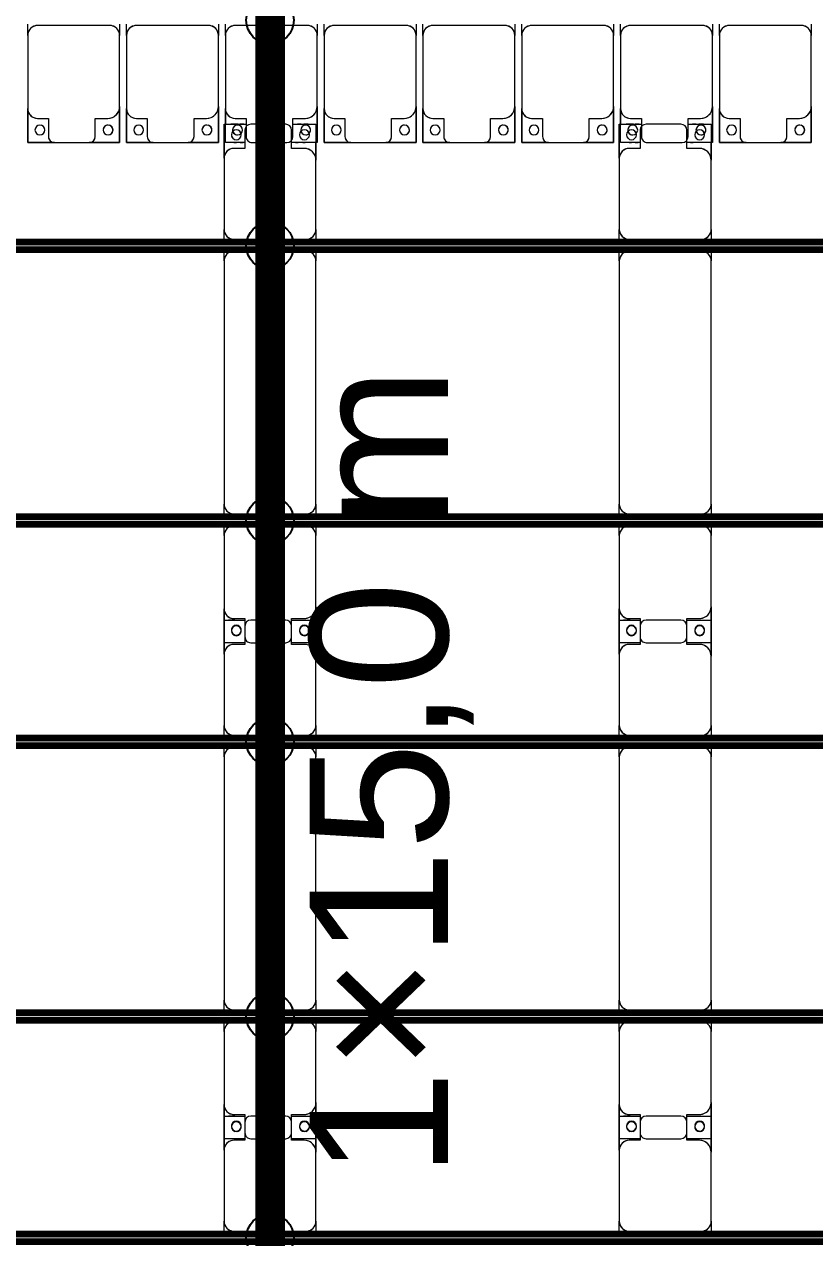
# Model space of a CAD drawing. Header units: millimetres. Extents: x -291190 to 146725, y 19759 to 185158.
# Drawn here: x -12423 to -8423, y 151050 to 157191 of the extents above; entities that cross this region are included whole.
import ezdxf

# ---------------------------------------------------------------- set-up
doc = ezdxf.new("R2010")
doc.units = ezdxf.units.MM
doc.layers.add('A-GENM', color=13, linetype='Continuous', lineweight=9)
doc.layers.add('S-BEAM', color=12, linetype='Continuous', lineweight=9)
doc.layers.add('GC-GHI CHU', color=2, linetype='Continuous')
doc.layers.add('GC-HOP 40x60 GIA CUONG', color=1, linetype='Continuous')
doc.styles.add('GC_VN', font='arial.ttf')

# ---------------------------------------------------------------- blocks, each defined once
blk = doc.blocks.new('Dải phao đi lại kèm đỡ invester - DẢI PHAO ĐI LẠI-60252-KHUNG KẾT CẤU BÈ PIN 4')
at = {"layer": 'A-GENM', "color": 7}
for p, q in [((73258.4, 1312.2), (73411.8, 1312.2)), ((73258.4, 1129.7), (73258.4, 1312.2)), ((73258.4, 1312.2), (73258.4, 1129.7)), ((73411.8, 1312.2), (73258.4, 1312.2)), ((73588.2, 1312.2), (73411.8, 1312.2)), ((73588.2, 1312.2), (73723.4, 1312.2)), ((73723.4, 1312.2), (73588.2, 1312.2)), ((73723.4, 1312.2), (73723.4, 1139.7)), ((73723.4, 1139.7), (73723.4, 1312.2)), ((73758.4, 1312.2), (73888.1, 1312.2)), ((73758.4, 1129.7), (73758.4, 1312.2)), ((73758.4, 1312.2), (73758.4, 1129.7)), ((73868.8, 1312.2), (73855.3, 1312.2)), ((74088.2, 1312.2), (73911.8, 1312.2)), ((74124.6, 1312.2), (74223.4, 1312.2)), ((74149.1, 1312.2), (74133.8, 1312.2)), ((74180.3, 1312.2), (74167.8, 1312.2)), ((74223.4, 1312.2), (74223.4, 1139.7)), ((74258.4, 1312.2), (74411.8, 1312.2)), ((74258.4, 1129.7), (74258.4, 1312.2)), ((74258.4, 1312.2), (74258.4, 1129.7)), ((74411.8, 1312.2), (74258.4, 1312.2)), ((74588.2, 1312.2), (74411.8, 1312.2)), ((74588.2, 1312.2), (74723.4, 1312.2)), ((74723.4, 1312.2), (74588.2, 1312.2)), ((74723.4, 1312.2), (74723.4, 1139.7)), ((74723.4, 1139.7), (74723.4, 1312.2)), ((74758.4, 1312.2), (74911.8, 1312.2)), ((74758.4, 1129.7), (74758.4, 1312.2)), ((74758.4, 1312.2), (74758.4, 1129.7)), ((74911.8, 1312.2), (74758.4, 1312.2)), ((75088.2, 1312.2), (74911.8, 1312.2)), ((75088.2, 1312.2), (75223.4, 1312.2)), ((75223.4, 1312.2), (75088.2, 1312.2)), ((75223.4, 1312.2), (75223.4, 1139.7)), ((75223.4, 1139.7), (75223.4, 1312.2)), ((75258.4, 1312.2), (75411.8, 1312.2)), ((75258.4, 1129.7), (75258.4, 1312.2)), ((75258.4, 1312.2), (75258.4, 1129.7)), ((75411.8, 1312.2), (75258.4, 1312.2)), ((75588.2, 1312.2), (75411.8, 1312.2)), ((75588.2, 1312.2), (75723.4, 1312.2)), ((75723.4, 1312.2), (75588.2, 1312.2)), ((75723.4, 1312.2), (75723.4, 1139.7)), ((75723.4, 1139.7), (75723.4, 1312.2)), ((75758.4, 1312.2), (75888.1, 1312.2)), ((75758.4, 1129.7), (75758.4, 1312.2)), ((75758.4, 1312.2), (75758.4, 1129.7)), ((75831.6, 1312.2), (75819.4, 1312.2)), ((75868.8, 1312.2), (75855.3, 1312.2)), ((76088.2, 1312.2), (75911.8, 1312.2)), ((76124.6, 1312.2), (76223.4, 1312.2)), ((76149.1, 1312.2), (76133.8, 1312.2)), ((76180.3, 1312.2), (76167.8, 1312.2)), ((76223.4, 1312.2), (76223.4, 1139.7)), ((76258.4, 1312.2), (76411.8, 1312.2)), ((76258.4, 1129.7), (76258.4, 1312.2)), ((76258.4, 1312.2), (76258.4, 1129.7)), ((76411.8, 1312.2), (76258.4, 1312.2)), ((76588.2, 1312.2), (76411.8, 1312.2)), ((76588.2, 1312.2), (76723.4, 1312.2)), ((76723.4, 1312.2), (76588.2, 1312.2)), ((76723.4, 1312.2), (76723.4, 1139.7)), ((76723.4, 1139.7), (76723.4, 1312.2)), ((76758.4, 1312.2), (76911.8, 1312.2)), ((76758.4, 1129.7), (76758.4, 1312.2)), ((76758.4, 1312.2), (76758.4, 1129.7)), ((76911.8, 1312.2), (76758.4, 1312.2)), ((77088.2, 1312.2), (76911.8, 1312.2)), ((77088.2, 1312.2), (77223.4, 1312.2)), ((77223.4, 1312.2), (77088.2, 1312.2)), ((77223.4, 1312.2), (77223.4, 1139.7)), ((77223.4, 1139.7), (77223.4, 1312.2)), ((73381.8, 1282.2), (73381.8, 1189.7)), ((73618.2, 1189.7), (73618.2, 1282.2)), ((73881.8, 1282.2), (73881.8, 1189.7)), ((74118.2, 1189.7), (74118.2, 1282.2)), ((74381.8, 1282.2), (74381.8, 1189.7)), ((74618.2, 1189.7), (74618.2, 1282.2)), ((74881.8, 1282.2), (74881.8, 1189.7)), ((75118.2, 1189.7), (75118.2, 1282.2)), ((75381.8, 1282.2), (75381.8, 1189.7)), ((75618.2, 1189.7), (75618.2, 1282.2)), ((75881.8, 1282.2), (75881.8, 1189.7)), ((76118.2, 1189.7), (76118.2, 1282.2)), ((76381.8, 1282.2), (76381.8, 1189.7)), ((76618.2, 1189.7), (76618.2, 1282.2)), ((76881.8, 1282.2), (76881.8, 1189.7)), ((77118.2, 1189.7), (77118.2, 1282.2)), ((73381.8, 1189.7), (73318.4, 1189.7)), ((73673.4, 1189.7), (73618.2, 1189.7)), ((73881.8, 1189.7), (73818.4, 1189.7)), ((74173.4, 1189.7), (74118.2, 1189.7)), ((74223.4, 1139.7), (74223.4, 1219.7)), ((74381.8, 1189.7), (74318.4, 1189.7)), ((74673.4, 1189.7), (74618.2, 1189.7)), ((74881.8, 1189.7), (74818.4, 1189.7)), ((75173.4, 1189.7), (75118.2, 1189.7)), ((75381.8, 1189.7), (75318.4, 1189.7)), ((75673.4, 1189.7), (75618.2, 1189.7)), ((75881.8, 1189.7), (75818.4, 1189.7)), ((76173.4, 1189.7), (76118.2, 1189.7)), ((76223.4, 1139.7), (76223.4, 1219.7)), ((76381.8, 1189.7), (76318.4, 1189.7)), ((76673.4, 1189.7), (76618.2, 1189.7)), ((76881.8, 1189.7), (76818.4, 1189.7)), ((77173.4, 1189.7), (77118.2, 1189.7)), ((73258.4, 1129.7), (73258.4, 769.7)), ((73723.4, 769.7), (73723.4, 1139.7)), ((73758.4, 1129.7), (73758.4, 769.7)), ((74223.4, 769.7), (74223.4, 1139.7)), ((74258.4, 1129.7), (74258.4, 769.7)), ((74723.4, 769.7), (74723.4, 1139.7)), ((74758.4, 1129.7), (74758.4, 769.7)), ((75223.4, 769.7), (75223.4, 1139.7)), ((75258.4, 1129.7), (75258.4, 769.7)), ((75723.4, 769.7), (75723.4, 1139.7)), ((75758.4, 1129.7), (75758.4, 769.7)), ((76223.4, 769.7), (76223.4, 1139.7)), ((76258.4, 1129.7), (76258.4, 769.7)), ((76723.4, 769.7), (76723.4, 1139.7)), ((76758.4, 1129.7), (76758.4, 769.7)), ((77223.4, 769.7), (77223.4, 1139.7)), ((73258.4, 713.3), (73258.4, 769.7)), ((73258.4, 713.3), (73258.4, 769.7)), ((73723.4, 769.7), (73723.4, 713.3)), ((73723.4, 769.7), (73723.4, 713.3)), ((73758.4, 713.3), (73758.4, 769.7)), ((73758.4, 713.3), (73758.4, 769.7)), ((74223.4, 769.7), (74223.4, 713.3)), ((74223.4, 769.7), (74223.4, 713.3)), ((74258.4, 713.3), (74258.4, 769.7)), ((74258.4, 713.3), (74258.4, 769.7)), ((74723.4, 769.7), (74723.4, 713.3)), ((74723.4, 769.7), (74723.4, 713.3)), ((74758.4, 713.3), (74758.4, 769.7)), ((74758.4, 713.3), (74758.4, 769.7)), ((75223.4, 769.7), (75223.4, 713.3)), ((75223.4, 769.7), (75223.4, 713.3)), ((75258.4, 713.3), (75258.4, 769.7)), ((75258.4, 713.3), (75258.4, 769.7)), ((75723.4, 769.7), (75723.4, 713.3)), ((75723.4, 769.7), (75723.4, 713.3)), ((75758.4, 713.3), (75758.4, 769.7)), ((75758.4, 713.3), (75758.4, 769.7)), ((76223.4, 769.7), (76223.4, 713.3)), ((76223.4, 769.7), (76223.4, 713.3)), ((76258.4, 713.3), (76258.4, 769.7)), ((76258.4, 713.3), (76258.4, 769.7)), ((76723.4, 769.7), (76723.4, 713.3)), ((76723.4, 769.7), (76723.4, 713.3)), ((76758.4, 713.3), (76758.4, 769.7)), ((76758.4, 713.3), (76758.4, 769.7)), ((77223.4, 769.7), (77223.4, 713.3)), ((77223.4, 769.7), (77223.4, 713.3)), ((73308.4, 719.7), (73673.4, 719.7)), ((73808.4, 719.7), (74173.4, 719.7)), ((74308.4, 719.7), (74673.4, 719.7)), ((74808.4, 719.7), (75173.4, 719.7)), ((75308.4, 719.7), (75673.4, 719.7)), ((75808.4, 719.7), (76173.4, 719.7)), ((76308.4, 719.7), (76673.4, 719.7)), ((76808.4, 719.7), (77173.4, 719.7))]:
    blk.add_line(p, q, dxfattribs=at)
for centre, radius, start, end in [((73411.8, 1282.2), 30, 90, 180), ((73411.8, 1282.2), 30, 105, 165), ((73411.8, 1282.2), 30, 135, 165), ((73411.8, 1282.2), 30, 135, 165), ((73411.8, 1282.2), 30, 105, 120), ((73411.8, 1282.2), 30, 105, 120), ((73588.2, 1282.2), 30, 360, 90), ((73588.2, 1282.2), 30, 60, 75), ((73588.2, 1282.2), 30, 15, 75), ((73588.2, 1282.2), 30, 60, 75), ((73588.2, 1282.2), 30, 15, 30), ((73588.2, 1282.2), 30, 15, 30), ((73911.8, 1282.2), 30, 90, 180), ((73911.8, 1282.2), 30, 150, 165), ((74088.2, 1282.2), 30, 360, 90), ((74411.8, 1282.2), 30, 90, 180), ((74411.8, 1282.2), 30, 105, 165), ((74411.8, 1282.2), 30, 135, 165), ((74411.8, 1282.2), 30, 135, 165), ((74411.8, 1282.2), 30, 105, 120), ((74411.8, 1282.2), 30, 105, 120), ((74588.2, 1282.2), 30, 360, 90), ((74588.2, 1282.2), 30, 60, 75), ((74588.2, 1282.2), 30, 15, 75), ((74588.2, 1282.2), 30, 60, 75), ((74588.2, 1282.2), 30, 15, 30), ((74588.2, 1282.2), 30, 15, 30), ((74911.8, 1282.2), 30, 90, 180), ((74911.8, 1282.2), 30, 105, 165), ((74911.8, 1282.2), 30, 135, 165), ((74911.8, 1282.2), 30, 135, 165), ((74911.8, 1282.2), 30, 105, 120), ((74911.8, 1282.2), 30, 105, 120), ((75088.2, 1282.2), 30, 360, 90), ((75088.2, 1282.2), 30, 60, 75), ((75088.2, 1282.2), 30, 15, 75), ((75088.2, 1282.2), 30, 60, 75), ((75088.2, 1282.2), 30, 15, 30), ((75088.2, 1282.2), 30, 15, 30), ((75411.8, 1282.2), 30, 90, 180), ((75411.8, 1282.2), 30, 105, 165), ((75411.8, 1282.2), 30, 135, 165), ((75411.8, 1282.2), 30, 135, 165), ((75411.8, 1282.2), 30, 105, 120), ((75411.8, 1282.2), 30, 105, 120), ((75588.2, 1282.2), 30, 360, 90), ((75588.2, 1282.2), 30, 60, 75), ((75588.2, 1282.2), 30, 15, 75), ((75588.2, 1282.2), 30, 60, 75), ((75588.2, 1282.2), 30, 15, 30), ((75588.2, 1282.2), 30, 15, 30), ((75911.8, 1282.2), 30, 90, 180), ((75911.8, 1282.2), 30, 150, 165), ((76088.2, 1282.2), 30, 360, 90), ((76411.8, 1282.2), 30, 90, 180), ((76411.8, 1282.2), 30, 105, 165), ((76411.8, 1282.2), 30, 135, 165), ((76411.8, 1282.2), 30, 135, 165), ((76411.8, 1282.2), 30, 105, 120), ((76411.8, 1282.2), 30, 105, 120), ((76588.2, 1282.2), 30, 360, 90), ((76588.2, 1282.2), 30, 60, 75), ((76588.2, 1282.2), 30, 15, 75), ((76588.2, 1282.2), 30, 60, 75), ((76588.2, 1282.2), 30, 15, 30), ((76588.2, 1282.2), 30, 15, 30), ((76911.8, 1282.2), 30, 90, 180), ((76911.8, 1282.2), 30, 105, 165), ((76911.8, 1282.2), 30, 135, 165), ((76911.8, 1282.2), 30, 135, 165), ((76911.8, 1282.2), 30, 105, 120), ((76911.8, 1282.2), 30, 105, 120), ((77088.2, 1282.2), 30, 360, 90), ((77088.2, 1282.2), 30, 60, 75), ((77088.2, 1282.2), 30, 15, 75), ((77088.2, 1282.2), 30, 60, 75), ((77088.2, 1282.2), 30, 15, 30), ((77088.2, 1282.2), 30, 15, 30), ((73316.8, 1248.6), 25, 90, 270), ((73316.8, 1248.6), 25, 90, 255), ((73316.8, 1248.6), 25, 270, 90), ((73316.8, 1248.6), 25, 0, 90), ((73316.8, 1248.6), 25, 300, 345), ((73661.8, 1248.6), 25, 90, 270), ((73661.8, 1248.6), 25, 90, 180), ((73661.8, 1248.6), 25, 195, 255), ((73661.8, 1248.6), 25, 270, 90), ((73661.8, 1248.6), 25, 270, 90), ((73816.8, 1248.6), 25, 90, 270), ((73816.8, 1248.6), 25, 90, 210), ((73816.8, 1248.6), 25, 270, 90), ((73816.8, 1248.6), 25, 0, 90), ((74161.8, 1248.6), 25, 90, 270), ((74161.8, 1248.6), 25, 90, 180), ((74161.8, 1248.6), 25, 270, 90), ((74161.8, 1248.6), 25, 345, 90), ((74316.8, 1248.6), 25, 90, 270), ((74316.8, 1248.6), 25, 90, 255), ((74316.8, 1248.6), 25, 270, 90), ((74316.8, 1248.6), 25, 0, 90), ((74316.8, 1248.6), 25, 300, 345), ((74661.8, 1248.6), 25, 90, 270), ((74661.8, 1248.6), 25, 90, 180), ((74661.8, 1248.6), 25, 195, 255), ((74661.8, 1248.6), 25, 270, 90), ((74661.8, 1248.6), 25, 270, 90), ((74816.8, 1248.6), 25, 90, 270), ((74816.8, 1248.6), 25, 90, 255), ((74816.8, 1248.6), 25, 270, 90), ((74816.8, 1248.6), 25, 0, 90), ((74816.8, 1248.6), 25, 300, 345), ((75161.8, 1248.6), 25, 90, 270), ((75161.8, 1248.6), 25, 90, 180), ((75161.8, 1248.6), 25, 195, 255), ((75161.8, 1248.6), 25, 270, 90), ((75161.8, 1248.6), 25, 270, 90), ((75316.8, 1248.6), 25, 90, 270), ((75316.8, 1248.6), 25, 90, 255), ((75316.8, 1248.6), 25, 270, 90), ((75316.8, 1248.6), 25, 0, 90), ((75316.8, 1248.6), 25, 300, 345), ((75661.8, 1248.6), 25, 90, 270), ((75661.8, 1248.6), 25, 90, 180), ((75661.8, 1248.6), 25, 195, 255), ((75661.8, 1248.6), 25, 270, 90), ((75661.8, 1248.6), 25, 270, 90), ((75816.8, 1248.6), 25, 90, 270), ((75816.8, 1248.6), 25, 90, 210), ((75816.8, 1248.6), 25, 270, 90), ((75816.8, 1248.6), 25, 0, 90), ((76161.8, 1248.6), 25, 90, 270), ((76161.8, 1248.6), 25, 90, 180), ((76161.8, 1248.6), 25, 270, 90), ((76161.8, 1248.6), 25, 345, 90), ((76316.8, 1248.6), 25, 90, 270), ((76316.8, 1248.6), 25, 90, 255), ((76316.8, 1248.6), 25, 270, 90), ((76316.8, 1248.6), 25, 0, 90), ((76316.8, 1248.6), 25, 300, 345), ((76661.8, 1248.6), 25, 90, 270), ((76661.8, 1248.6), 25, 90, 180), ((76661.8, 1248.6), 25, 195, 255), ((76661.8, 1248.6), 25, 270, 90), ((76661.8, 1248.6), 25, 270, 90), ((76816.8, 1248.6), 25, 90, 270), ((76816.8, 1248.6), 25, 90, 255), ((76816.8, 1248.6), 25, 270, 90), ((76816.8, 1248.6), 25, 0, 90), ((76816.8, 1248.6), 25, 300, 345), ((77161.8, 1248.6), 25, 90, 270), ((77161.8, 1248.6), 25, 90, 180), ((77161.8, 1248.6), 25, 195, 255), ((77161.8, 1248.6), 25, 270, 90), ((77161.8, 1248.6), 25, 270, 90), ((73318.4, 1129.7), 60, 90, 180), ((73318.4, 1129.7), 60, 90, 150), ((73318.4, 1129.7), 60, 135, 150), ((73318.4, 1129.7), 60, 135, 150), ((73316.8, 1248.6), 25, 270, 285), ((73673.4, 1139.7), 50, 0, 90), ((73673.4, 1139.7), 50, 45, 90), ((73673.4, 1139.7), 50, 15, 90), ((73673.4, 1139.7), 50, 45, 90), ((73818.4, 1129.7), 60, 90, 180), ((73818.4, 1129.7), 60, 90, 150), ((73818.4, 1129.7), 60, 135, 150), ((73818.4, 1129.7), 60, 135, 150), ((74173.4, 1139.7), 50, 0, 90), ((74173.4, 1139.7), 50, 45, 90), ((74173.4, 1139.7), 50, 15, 90), ((74173.4, 1139.7), 50, 45, 90), ((74318.4, 1129.7), 60, 90, 180), ((74318.4, 1129.7), 60, 90, 150), ((74318.4, 1129.7), 60, 135, 150), ((74318.4, 1129.7), 60, 135, 150), ((74316.8, 1248.6), 25, 270, 285), ((74673.4, 1139.7), 50, 0, 90), ((74673.4, 1139.7), 50, 45, 90), ((74673.4, 1139.7), 50, 15, 90), ((74673.4, 1139.7), 50, 45, 90), ((74818.4, 1129.7), 60, 90, 180), ((74818.4, 1129.7), 60, 90, 150), ((74818.4, 1129.7), 60, 135, 150), ((74818.4, 1129.7), 60, 135, 150), ((74816.8, 1248.6), 25, 270, 285), ((75173.4, 1139.7), 50, 0, 90), ((75173.4, 1139.7), 50, 45, 90), ((75173.4, 1139.7), 50, 15, 90), ((75173.4, 1139.7), 50, 45, 90), ((75318.4, 1129.7), 60, 90, 180), ((75318.4, 1129.7), 60, 90, 150), ((75318.4, 1129.7), 60, 135, 150), ((75318.4, 1129.7), 60, 135, 150), ((75316.8, 1248.6), 25, 270, 285), ((75673.4, 1139.7), 50, 0, 90), ((75673.4, 1139.7), 50, 45, 90), ((75673.4, 1139.7), 50, 15, 90), ((75673.4, 1139.7), 50, 45, 90), ((75818.4, 1129.7), 60, 90, 180), ((75818.4, 1129.7), 60, 90, 150), ((75818.4, 1129.7), 60, 135, 150), ((75818.4, 1129.7), 60, 135, 150), ((76173.4, 1139.7), 50, 0, 90), ((76173.4, 1139.7), 50, 45, 90), ((76173.4, 1139.7), 50, 15, 90), ((76173.4, 1139.7), 50, 45, 90), ((76318.4, 1129.7), 60, 90, 180), ((76318.4, 1129.7), 60, 90, 150), ((76318.4, 1129.7), 60, 135, 150), ((76318.4, 1129.7), 60, 135, 150), ((76316.8, 1248.6), 25, 270, 285), ((76673.4, 1139.7), 50, 0, 90), ((76673.4, 1139.7), 50, 45, 90), ((76673.4, 1139.7), 50, 15, 90), ((76673.4, 1139.7), 50, 45, 90), ((76818.4, 1129.7), 60, 90, 180), ((76818.4, 1129.7), 60, 90, 150), ((76818.4, 1129.7), 60, 135, 150), ((76818.4, 1129.7), 60, 135, 150), ((76816.8, 1248.6), 25, 270, 285), ((77173.4, 1139.7), 50, 0, 90), ((77173.4, 1139.7), 50, 45, 90), ((77173.4, 1139.7), 50, 15, 90), ((77173.4, 1139.7), 50, 45, 90), ((73308.4, 769.7), 50, 180, 270), ((73308.4, 769.7), 50, 195, 270), ((73673.4, 769.7), 50, 270, 0), ((73673.4, 769.7), 50, 270, 345), ((73808.4, 769.7), 50, 180, 270), ((73808.4, 769.7), 50, 195, 270), ((74173.4, 769.7), 50, 270, 0), ((74173.4, 769.7), 50, 270, 345), ((74308.4, 769.7), 50, 180, 270), ((74308.4, 769.7), 50, 195, 270), ((74673.4, 769.7), 50, 270, 0), ((74673.4, 769.7), 50, 270, 345), ((74808.4, 769.7), 50, 180, 270), ((74808.4, 769.7), 50, 195, 270), ((75173.4, 769.7), 50, 270, 0), ((75173.4, 769.7), 50, 270, 345), ((75308.4, 769.7), 50, 180, 270), ((75308.4, 769.7), 50, 195, 270), ((75673.4, 769.7), 50, 270, 0), ((75673.4, 769.7), 50, 270, 345), ((75808.4, 769.7), 50, 180, 270), ((75808.4, 769.7), 50, 195, 270), ((76173.4, 769.7), 50, 270, 0), ((76173.4, 769.7), 50, 270, 345), ((76308.4, 769.7), 50, 180, 270), ((76308.4, 769.7), 50, 195, 270), ((76673.4, 769.7), 50, 270, 0), ((76673.4, 769.7), 50, 270, 345), ((76808.4, 769.7), 50, 180, 270), ((76808.4, 769.7), 50, 195, 270), ((77173.4, 769.7), 50, 270, 0), ((77173.4, 769.7), 50, 270, 345)]:
    blk.add_arc(centre, radius, start, end, dxfattribs=at)
blk = doc.blocks.new('Dai phao do pin - DẢI PHAO ĐỠ PIN-51784-KHUNG KẾT CẤU BÈ PIN 4')
at = {"layer": 'A-GENM', "color": 7}
for p, q in [((-1312.2, 241.6), (-1129.7, 241.6)), ((-1312.2, 124.6), (-1312.2, 241.6)), ((-1312.2, 202.3), (-1312.2, 179.3)), ((-1129.7, 241.6), (-1219.7, 241.6)), ((-779.7, 241.6), (-1129.7, 241.6)), ((-779.7, 241.6), (-716.7, 241.6)), ((-779.7, 241.6), (-716.7, 241.6)), ((-729.7, -173.4), (-729.7, 191.6)), ((-676.7, 241.6), (-620.3, 241.6)), ((-676.7, 241.6), (-620.3, 241.6)), ((-670.3, 191.6), (-670.3, -173.4)), ((610.3, 241.6), (-620.3, 241.6)), ((610.3, 241.6), (673.3, 241.6)), ((610.3, 241.6), (673.3, 241.6)), ((660.3, -173.4), (660.3, 191.6)), ((713.3, 241.6), (769.7, 241.6)), ((713.3, 241.6), (769.7, 241.6)), ((719.7, 191.6), (719.7, -173.4)), ((1129.7, 241.6), (769.7, 241.6)), ((1129.7, 241.6), (1312.2, 241.6)), ((1312.2, 241.6), (1129.7, 241.6)), ((1197.8, 241.6), (1380.3, 241.6)), ((1197.8, 116.2), (1197.8, 241.6)), ((1380.3, 241.6), (1197.8, 241.6)), ((1312.2, 241.6), (1312.2, 116.2)), ((1730.3, 241.6), (1380.3, 241.6)), ((1730.3, 241.6), (1793.3, 241.6)), ((1730.3, 241.6), (1793.3, 241.6)), ((1780.3, -173.4), (1780.3, 191.6)), ((1833.3, 241.6), (1889.7, 241.6)), ((1833.3, 241.6), (1889.7, 241.6)), ((1839.7, 191.6), (1839.7, -173.4)), ((3120.3, 241.6), (1889.7, 241.6)), ((3120.3, 241.6), (3183.3, 241.6)), ((3120.3, 241.6), (3183.3, 241.6)), ((3170.3, -173.4), (3170.3, 191.6)), ((3223.3, 241.6), (3279.7, 241.6)), ((3223.3, 241.6), (3279.7, 241.6)), ((3229.7, 191.6), (3229.7, -173.4)), ((3639.7, 241.6), (3279.7, 241.6)), ((3639.7, 241.6), (3822.2, 241.6)), ((3822.2, 241.6), (3639.7, 241.6)), ((3707.8, 241.6), (3890.3, 241.6)), ((3707.8, 116.2), (3707.8, 241.6)), ((3890.3, 241.6), (3707.8, 241.6)), ((3822.2, 241.6), (3822.2, 116.2)), ((4240.3, 241.6), (3890.3, 241.6)), ((4240.3, 241.6), (4303.3, 241.6)), ((4240.3, 241.6), (4303.3, 241.6)), ((4290.3, -173.4), (4290.3, 191.6)), ((-1312.2, 166.1), (-1312.2, 147.6)), ((-1189.7, 181.6), (-1189.7, 118.2)), ((1189.7, 118.2), (1189.7, 181.6)), ((1320.3, 181.6), (1320.3, 118.2)), ((3699.7, 118.2), (3699.7, 181.6)), ((3830.3, 181.6), (3830.3, 118.2)), ((-1312.2, 88.2), (-1312.2, -88.2)), ((-1189.7, 118.2), (-1282.2, 118.2)), ((1282.2, 118.2), (1189.7, 118.2)), ((1197.8, 88.2), (1197.8, -88.2)), ((1320.3, 118.2), (1227.8, 118.2)), ((1312.2, -88.2), (1312.2, 88.2)), ((3792.2, 118.2), (3699.7, 118.2)), ((3707.8, 88.2), (3707.8, -88.2)), ((3830.3, 118.2), (3737.8, 118.2)), ((3822.2, -88.2), (3822.2, 88.2)), ((-1312.2, -223.4), (-1312.2, -111.9)), ((-1282.2, -118.2), (-1189.7, -118.2)), ((-1189.7, -118.2), (-1189.7, -173.4)), ((1189.7, -173.4), (1189.7, -118.2)), ((1189.7, -118.2), (1282.2, -118.2)), ((1197.8, -223.4), (1197.8, -116.2)), ((1227.8, -118.2), (1320.3, -118.2)), ((1312.2, -116.2), (1312.2, -223.4)), ((1320.3, -118.2), (1320.3, -173.4)), ((3699.7, -173.4), (3699.7, -118.2)), ((3699.7, -118.2), (3792.2, -118.2)), ((3707.8, -223.4), (3707.8, -116.2)), ((3737.8, -118.2), (3830.3, -118.2)), ((3822.2, -116.2), (3822.2, -223.4)), ((3830.3, -118.2), (3830.3, -173.4)), ((-1312.2, -122.9), (-1312.2, -143.5)), ((-1312.2, -151.7), (-1312.2, -189.3)), ((1197.8, -169.2), (1197.8, -202)), ((3707.8, -169.2), (3707.8, -202)), ((-1139.7, -223.4), (-1312.2, -223.4)), ((-1312.2, -223.4), (-1139.7, -223.4)), ((-1139.7, -223.4), (-779.7, -223.4)), ((-716.7, -223.4), (-779.7, -223.4)), ((-716.7, -223.4), (-779.7, -223.4)), ((-620.3, -223.4), (-676.7, -223.4)), ((-620.3, -223.4), (-676.7, -223.4)), ((-620.3, -223.4), (610.3, -223.4)), ((673.3, -223.4), (610.3, -223.4)), ((673.3, -223.4), (610.3, -223.4)), ((769.7, -223.4), (713.3, -223.4)), ((769.7, -223.4), (713.3, -223.4)), ((769.7, -223.4), (1139.7, -223.4)), ((1312.2, -223.4), (1139.7, -223.4)), ((1139.7, -223.4), (1312.2, -223.4)), ((1370.3, -223.4), (1197.8, -223.4)), ((1197.8, -223.4), (1370.3, -223.4)), ((1370.3, -223.4), (1730.3, -223.4)), ((1793.3, -223.4), (1730.3, -223.4)), ((1793.3, -223.4), (1730.3, -223.4)), ((1889.7, -223.4), (1833.3, -223.4)), ((1889.7, -223.4), (1833.3, -223.4)), ((1889.7, -223.4), (3120.3, -223.4)), ((3183.3, -223.4), (3120.3, -223.4)), ((3183.3, -223.4), (3120.3, -223.4)), ((3279.7, -223.4), (3223.3, -223.4)), ((3279.7, -223.4), (3223.3, -223.4)), ((3279.7, -223.4), (3649.7, -223.4)), ((3822.2, -223.4), (3649.7, -223.4)), ((3649.7, -223.4), (3822.2, -223.4)), ((3880.3, -223.4), (3707.8, -223.4)), ((3707.8, -223.4), (3880.3, -223.4)), ((3880.3, -223.4), (4240.3, -223.4)), ((4303.3, -223.4), (4240.3, -223.4)), ((4303.3, -223.4), (4240.3, -223.4))]:
    blk.add_line(p, q, dxfattribs=at)
for centre, radius, start, end in [((-1258.6, 183.2), 25, 0, 180), ((-1258.6, 183.2), 25, 90, 180), ((-1129.7, 181.6), 60, 90, 180), ((-1129.7, 181.6), 60, 120, 180), ((-779.7, 191.6), 50, 360, 90), ((-779.7, 191.6), 50, 360, 75), ((-620.3, 191.6), 50, 90, 180), ((-620.3, 191.6), 50, 150, 180), ((-620.3, 191.6), 50, 105, 120), ((610.3, 191.6), 50, 360, 90), ((610.3, 191.6), 50, 60, 90), ((610.3, 191.6), 50, 15, 30), ((769.7, 191.6), 50, 90, 180), ((769.7, 191.6), 50, 105, 180), ((1129.7, 181.6), 60, 360, 90), ((1129.7, 181.6), 60, 45, 60), ((1129.7, 181.6), 60, 360, 60), ((1129.7, 181.6), 60, 45, 60), ((1248.6, 183.2), 25, 0, 180), ((1248.6, 183.2), 25, 360, 165), ((1251.4, 183.2), 25, 0, 180), ((1251.4, 183.2), 25, 90, 180), ((1251.4, 183.2), 25, 15, 75), ((1380.3, 181.6), 60, 90, 180), ((1380.3, 181.6), 60, 120, 180), ((1730.3, 191.6), 50, 360, 90), ((1730.3, 191.6), 50, 360, 75), ((1889.7, 191.6), 50, 90, 180), ((1889.7, 191.6), 50, 150, 180), ((1889.7, 191.6), 50, 105, 120), ((3120.3, 191.6), 50, 360, 90), ((3120.3, 191.6), 50, 75, 90), ((3120.3, 191.6), 50, 15, 30), ((3279.7, 191.6), 50, 90, 180), ((3279.7, 191.6), 50, 105, 180), ((3639.7, 181.6), 60, 360, 90), ((3639.7, 181.6), 60, 45, 60), ((3639.7, 181.6), 60, 360, 60), ((3639.7, 181.6), 60, 45, 60), ((3758.6, 183.2), 25, 0, 180), ((3758.6, 183.2), 25, 360, 165), ((3761.4, 183.2), 25, 0, 180), ((3761.4, 183.2), 25, 90, 180), ((3761.4, 183.2), 25, 15, 75), ((3890.3, 181.6), 60, 90, 180), ((3890.3, 181.6), 60, 120, 180), ((4240.3, 191.6), 50, 360, 90), ((4240.3, 191.6), 50, 360, 75), ((-1258.6, 183.2), 25, 180, 0), ((-1258.6, 183.2), 25, 180, 270), ((-1258.6, 183.2), 25, 285, 300), ((1248.6, 183.2), 25, 180, 0), ((1251.4, 183.2), 25, 180, 0), ((1251.4, 183.2), 25, 180, 270), ((1248.6, 183.2), 25, 210, 255), ((1248.6, 183.2), 25, 270, 360), ((1251.4, 183.2), 25, 285, 330), ((3758.6, 183.2), 25, 180, 0), ((3761.4, 183.2), 25, 180, 0), ((3761.4, 183.2), 25, 180, 270), ((3758.6, 183.2), 25, 210, 255), ((3758.6, 183.2), 25, 270, 360), ((3761.4, 183.2), 25, 285, 330), ((-1282.2, 88.2), 30, 90, 180), ((1227.8, 88.2), 30, 90, 180), ((1282.2, 88.2), 30, 360, 90), ((3737.8, 88.2), 30, 90, 180), ((3792.2, 88.2), 30, 360, 90), ((-1282.2, -88.2), 30, 180, 270), ((-1282.2, -88.2), 30, 240, 255), ((1227.8, -88.2), 30, 180, 270), ((1282.2, -88.2), 30, 270, 360), ((3737.8, -88.2), 30, 180, 270), ((3792.2, -88.2), 30, 270, 360), ((-1258.6, -161.8), 25, 0, 180), ((-1258.6, -161.8), 25, 90, 180), ((-1258.6, -161.8), 25, 180, 0), ((-1258.6, -161.8), 25, 180, 270), ((-1258.6, -161.8), 25, 285, 313.62534), ((-1139.7, -173.4), 50, 180, 270), ((-1139.7, -173.4), 50, 180, 255), ((-779.7, -173.4), 50, 270, 360), ((-779.7, -173.4), 50, 285, 360), ((-620.3, -173.4), 50, 180, 270), ((-620.3, -173.4), 50, 180, 210), ((610.3, -173.4), 50, 270, 360), ((610.3, -173.4), 50, 330, 360), ((769.7, -173.4), 50, 180, 270), ((769.7, -173.4), 50, 180, 255), ((1139.7, -173.4), 50, 270, 360), ((1139.7, -173.4), 50, 285, 360), ((1139.7, -173.4), 50, 315, 0), ((1139.7, -173.4), 50, 315, 0), ((1248.6, -161.8), 25, 0, 180), ((1248.6, -161.8), 25, 180, 0), ((1248.6, -161.8), 25, 105, 165), ((1248.6, -161.8), 25, 195, 360), ((1251.4, -161.8), 25, 0, 180), ((1251.4, -161.8), 25, 105, 180), ((1251.4, -161.8), 25, 180, 0), ((1251.4, -161.8), 25, 180, 270), ((1248.6, -161.8), 25, 360, 75), ((1251.4, -161.8), 25, 15, 75), ((1251.4, -161.8), 25, 285, 345), ((1370.3, -173.4), 50, 180, 270), ((1370.3, -173.4), 50, 180, 255), ((1730.3, -173.4), 50, 270, 360), ((1730.3, -173.4), 50, 285, 360), ((1889.7, -173.4), 50, 180, 270), ((1889.7, -173.4), 50, 180, 210), ((3120.3, -173.4), 50, 270, 360), ((3120.3, -173.4), 50, 330, 360), ((3279.7, -173.4), 50, 180, 270), ((3279.7, -173.4), 50, 180, 255), ((3649.7, -173.4), 50, 270, 360), ((3649.7, -173.4), 50, 285, 360), ((3649.7, -173.4), 50, 315, 0), ((3649.7, -173.4), 50, 315, 0), ((3758.6, -161.8), 25, 0, 180), ((3758.6, -161.8), 25, 180, 0), ((3758.6, -161.8), 25, 105, 165), ((3758.6, -161.8), 25, 195, 360), ((3761.4, -161.8), 25, 0, 180), ((3761.4, -161.8), 25, 105, 180), ((3761.4, -161.8), 25, 180, 0), ((3761.4, -161.8), 25, 180, 270), ((3758.6, -161.8), 25, 360, 75), ((3761.4, -161.8), 25, 15, 75), ((3761.4, -161.8), 25, 285, 345), ((3880.3, -173.4), 50, 180, 270), ((3880.3, -173.4), 50, 180, 255), ((4240.3, -173.4), 50, 270, 360), ((4240.3, -173.4), 50, 285, 360), ((-1139.7, -173.4), 50, 210, 225), ((-1139.7, -173.4), 50, 210, 225), ((-620.3, -173.4), 50, 240, 270), ((610.3, -173.4), 50, 285, 300), ((1370.3, -173.4), 50, 210, 225), ((1370.3, -173.4), 50, 210, 225), ((1889.7, -173.4), 50, 240, 270), ((3880.3, -173.4), 50, 210, 225), ((3880.3, -173.4), 50, 210, 225)]:
    blk.add_arc(centre, radius, start, end, dxfattribs=at)
blk = doc.blocks.new('Dầm C52 - Dầm C52-74423-KHUNG KẾT CẤU BÈ PIN 4')
at = {"layer": 'S-BEAM', "lineweight": 140}
blk.add_hatch(color=1, dxfattribs=at).paths.add_polyline_path([(-153612.4, 20), (-153612.4, -20), (153612.4, -20), (153612.4, 20), (-152772.8, 20)])
at = {"layer": 'S-BEAM', "color": 1, "lineweight": 140}
for p, q in [((-153612.4, 20), (153612.4, 20)), ((153612.4, -20), (-153612.4, -20))]:
    blk.add_line(p, q, dxfattribs=at)

msp = doc.modelspace()

# ---------------------------------------------------------------- linework, layer by layer
at = {"layer": 'GC-HOP 40x60 GIA CUONG', "const_width": 150}
msp.add_lwpolyline([(-11179.7, 143701.2), (-11179.7, 158701.2)], dxfattribs=at)
at = {"layer": 'GC-HOP 40x60 GIA CUONG'}
for centre in [(-11179.7, 157211.2), (-11179.7, 156069.8), (-11179.7, 154679.8), (-11179.7, 153559.8), (-11179.7, 152169.8), (-11179.7, 151049.8)]:
    msp.add_circle(centre, 120, dxfattribs=at)

# ---------------------------------------------------------------- block references
at = {"layer": 'A-GENM', "color": 7}
for name, p, rotation in [('Dải phao đi lại kèm đỡ invester - DẢI PHAO ĐI LẠI-60252-KHUNG KẾT CẤU BÈ PIN 4', (64817.6, 157904.6), 180), ('Dai phao do pin - DẢI PHAO ĐỠ PIN-51784-KHUNG KẾT CẤU BÈ PIN 4', (-11188.7, 155373.2), 269.9999999999996), ('Dai phao do pin - DẢI PHAO ĐỠ PIN-51784-KHUNG KẾT CẤU BÈ PIN 4', (-9188.7, 155373.2), 269.9999999999996)]:
    msp.add_blockref(name, p, dxfattribs=dict(at, rotation=rotation))
at = {"layer": 'S-BEAM', "color": 1, "lineweight": 140, "rotation": 180}
for p in [(-88196.3, 156069.8), (-88196.3, 154679.8), (-88196.3, 153559.8), (-88196.3, 152169.8), (-88196.3, 151049.8)]:
    msp.add_blockref('Dầm C52 - Dầm C52-74423-KHUNG KẾT CẤU BÈ PIN 4', p, dxfattribs=at)

# ---------------------------------------------------------------- texts
at = {"layer": 'GC-GHI CHU', "style": 'GC_VN'}
msp.add_text('B4-48: 1×15,0 m', height=700, rotation=90, dxfattribs=at).set_placement((-10279.7, 148201.2))

doc.saveas('drawing.dxf')
